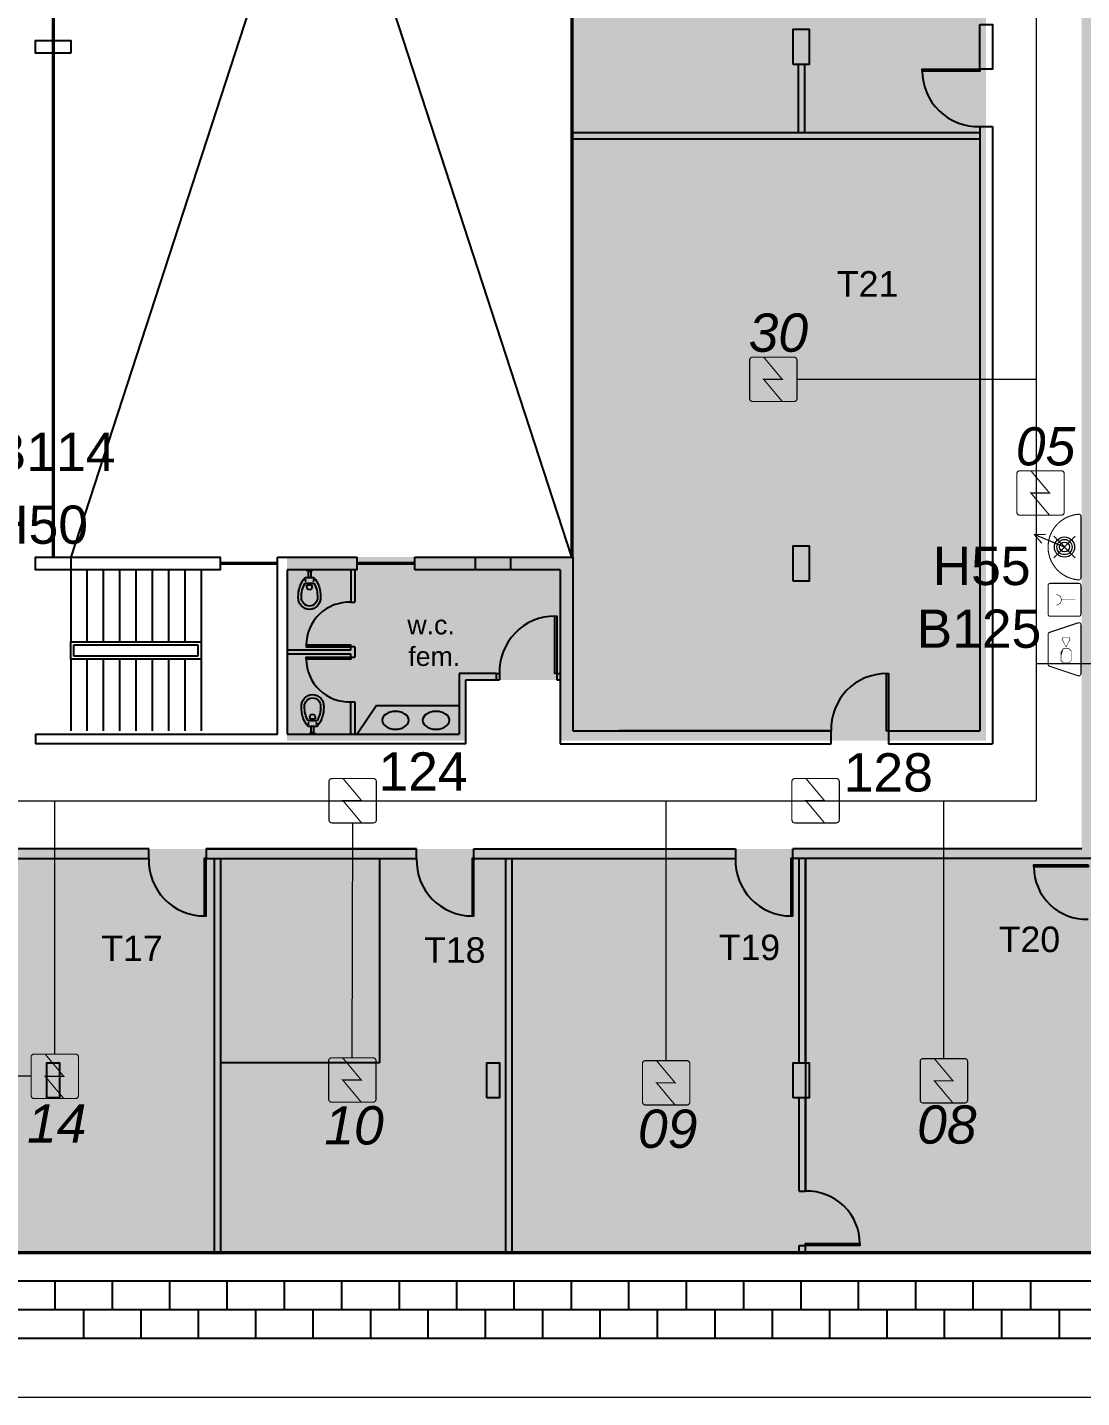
# Model space of a CAD drawing. Header units: metres. Extents: x -331 to 2982, y 362 to 2539.
# Drawn here: x 753.78 to 770.31, y 1250.25 to 1271.73 of the extents above; entities that cross this region are included whole.
import ezdxf
from ezdxf.enums import TextEntityAlignment as Align

# ---------------------------------------------------------------- set-up
doc = ezdxf.new("R2010")
doc.units = ezdxf.units.M
doc.linetypes.add('DOT075', pattern=[0.75, 0, -0.75])
doc.layers.get('0').update_dxf_attribs({"color": 251})
for name, color, linetype in [('72_EGR_BASE_PRIMITIVE', 7, 'Continuous'), ('ALV', 251, 'Continuous'), ('CX', 251, 'Continuous'), ('Det', 251, 'Continuous'), ('DET. FUMAÇA', 1, 'Continuous'), ('Div', 251, 'Continuous'), ('Est', 251, 'Continuous'), ('Mob', 251, 'Continuous'), ('Pis', 251, 'Continuous'), ('SALAS NOVAS', 7, 'Continuous'), ('Texto_Salas', 251, 'Continuous'), ('vid', 251, 'Continuous'), ('vis', 251, 'Continuous')]:
    doc.layers.add(name, color=color, linetype=linetype)
doc.layers.add('_salas', color=251, linetype='Continuous', plot=False)
doc.styles.add('DESTAQUE', font='arial.ttf', dxfattribs={"height": 0.4})
doc.styles.add('X3G_ENTITY_1416A22C', font='arial.ttf', dxfattribs={"height": 0.6})
doc.styles.add('X3G_ENTITY_1416A236', font='arial.ttf', dxfattribs={"height": 0.6})
doc.styles.add('X3G_ENTITY_1416A240', font='arial.ttf', dxfattribs={"height": 0.6})
doc.styles.add('X3G_ENTITY_1416A24A', font='arial.ttf', dxfattribs={"height": 0.6})
doc.styles.add('X3G_ENTITY_1416A268', font='arial.ttf', dxfattribs={"height": 0.6})
doc.styles.add('X3G_ENTITY_1416A272', font='arial.ttf', dxfattribs={"height": 0.6})
doc.styles.add('X3G_ENTITY_1416A312', font='arial.ttf', dxfattribs={"height": 0.6})
doc.styles.add('X3G_ENTITY_1416A33A', font='arial.ttf', dxfattribs={"height": 0.6})
doc.styles.add('X3G_ENTITY_1416B659', font='arial.ttf', dxfattribs={"height": 0.6})
doc.styles.add('X3G_ENTITY_1416B663', font='arial.ttf', dxfattribs={"height": 0.6})
doc.styles.add('X3G_ENTITY_142132DE', font='arial.ttf', dxfattribs={"height": 0.4})
doc.styles.add('X3G_ENTITY_1422971E', font='arial.ttf', dxfattribs={"height": 0.6})
doc.styles.add('X3G_ENTITY_1422979C', font='arial.ttf', dxfattribs={"height": 0.6})

# ---------------------------------------------------------------- blocks, each defined once
blk = doc.blocks.new('Detector de fumaça')
at = {"layer": 'DET. FUMAÇA', "linetype": 'Continuous', "lineweight": 15, "const_width": 0.01870277497772515}
blk.add_lwpolyline([(774.59948291868, 539.8157648447526), (775.2490596285452, 539.8157648447526, -0.414213562373095), (775.2958165659895, 539.7690079073084), (775.2958165659895, 539.1669315525518, -0.414213562373095), (775.2490596285452, 539.1201746151075), (774.59948291868, 539.1201746151075, -0.414213562373095), (774.5527259812357, 539.1669315525518), (774.5527259812357, 539.7690079073084, -0.414213562373095)], format="xyb", close=True, dxfattribs=at)
blk.add_lwpolyline([(774.7729620717275, 539.8157648447526), (775.0644559117889, 539.46796972993), (774.7729620717275, 539.46796972993), (775.0644559117889, 539.1201746151075)], dxfattribs=at)
blk = doc.blocks.new('WEW')
at = {"color": 1, "lineweight": 0, "true_color": 0xe60000}
for p, q in [((1781.244058351585, 994.0054447120629), (1781.439250093025, 994.4815067582979)), ((1781.439250093025, 994.4815067582979), (1781.307645081665, 994.3597140754018)), ((1781.439250093025, 994.4815067582979), (1781.447474959226, 994.302381974424)), ((1781.074639723589, 994.1748633400589), (1781.413476979581, 993.8360260840664)), ((1781.413476979581, 994.1748633400584), (1781.074639723589, 993.8360260840664))]:
    blk.add_line(p, q, dxfattribs=at)
at = {"color": 1, "true_color": 0xe60000, "const_width": 0.01719509600299768}
for points in [[(1779.259071833538, 993.7473526965271), (1780.02339894841, 993.7473526965271, 0.5119182938526288), (1780.056024349183, 993.7926180221241), (1779.907000183824, 994.239690518202, 0.3228228060550418), (1779.874374783051, 994.2632055766169), (1779.408095998897, 994.2632055766169, 0.3228228060552482), (1779.375470598124, 994.239690518202), (1779.226446432765, 993.7926180221241, 0.5119182938524135)], [(1780.193442345628, 994.2632055766169), (1780.640514841706, 994.2632055766169, -0.414213562373095), (1780.674905033712, 994.2288153846109), (1780.674905033712, 993.781742888533, -0.414213562373095), (1780.640514841706, 993.7473526965271), (1780.193442345628, 993.7473526965271, -0.414213562373095), (1780.159052153622, 993.781742888533), (1780.159052153622, 994.2288153846109, -0.414213562373095)], [(1780.763825455262, 993.7475182720175), (1781.724291247904, 993.7475182720175, 0.4353107658729382), (1781.758593597641, 993.7843649063095, 0.9309493362536452), (1780.729523105524, 993.78436490631, 0.4353107658789753)]]:
    blk.add_lwpolyline(points, format="xyb", close=True, dxfattribs=at)
at = {"color": 1, "true_color": 0xe60000, "const_width": 0.008597548001498838}
for points in [[(1779.462692778066, 994.0599573185639), (1779.617256824809, 994.0599573185641), (1779.651647016815, 994.0255671265581), (1779.651647016814, 993.9361816424857), (1779.617256824808, 993.9017914504798), (1779.462692778067, 993.9017914504798), (1779.428302586061, 993.9361816424857), (1779.42830258606, 994.0255671265579)], [(1779.832264668318, 993.9361816424855), (1779.832264668318, 994.0255671265586), (1779.8016962579, 994.0442011264258), (1779.678836761142, 993.9808743845219), (1779.8016962579, 993.917547642618)]]:
    blk.add_lwpolyline(points, close=True, dxfattribs=at)
for points in [[(1780.336029158255, 994.1350885802071), (1780.338049993509, 994.117166943729), (1780.344365115822, 994.0989928898357), (1780.351185446949, 994.0881389409826), (1780.365331318015, 994.0727414786561), (1780.373162042483, 994.0671882955221), (1780.385539694845, 994.0603730144587), (1780.397159497558, 994.0568391706461), (1780.413073587328, 994.0548198313247), (1780.421409544896, 994.0548198313247), (1780.431261128904, 994.0560819184007), (1780.449861303415, 994.0615455393163), (1780.464482803699, 994.0698767141055), (1780.477493721696, 994.0816463422157), (1780.487704267944, 994.0962795844166), (1780.493996586282, 994.1102881051825), (1780.496860415737, 994.1223690846443), (1780.497607045538, 994.1296433123828), (1780.497793702989, 994.135674088325)], [(1780.416978593668, 993.8365099637556), (1780.416978593668, 994.0545811760148)]]:
    blk.add_lwpolyline(points, dxfattribs=at)
at = {"color": 1, "lineweight": 0, "true_color": 0xe60000}
for radius in [0.15786673427384, 0.1190594061215832, 0.0773527752583614]:
    blk.add_circle((1781.244058351585, 994.0054447120626), radius, dxfattribs=at)
blk = doc.blocks.new('VASO')
at = {"layer": 'Mob'}
for p, q in [((302.4113947300152, 172.3536843433588), (302.4113947300152, 172.4936843424353)), ((302.4991825520949, 172.3536843424418), (302.4991825520949, 172.4936843433726)), ((302.3511564595037, 172.4645276176709), (302.3804829001634, 172.4645276176709)), ((302.3511564595037, 172.3828410685631), (302.3804829001754, 172.3828410685631)), ((302.3804829001634, 172.4645276176709), (302.3804829001754, 172.3828410685631)), ((302.5991825520949, 172.4436843433685), (302.4991825520949, 172.4436843433685)), ((302.5991825520949, 172.4036843433685), (302.4991825520949, 172.4036843433685)), ((302.5991825520949, 172.4436843433685), (302.5991825520949, 172.4546559305439)), ((302.5991825520949, 172.4036843433685), (302.5991825520949, 172.4436843433685)), ((302.5991825520949, 172.4036843433685), (302.5991825520949, 172.3927127561931)), ((302.6191825520949, 172.4640037223362), (302.6085303438872, 172.4640037223362)), ((302.6191825520949, 172.3833649644008), (302.6085303438872, 172.3833649644008)), ((302.6191825520949, 172.4236843433685), (302.6191825520949, 172.4640037223362)), ((302.6191825520949, 172.4236843433685), (302.6191825520949, 172.3833649644008))]:
    blk.add_line(p, q, dxfattribs=at)
for centre in [(302.4529002042514, 172.4856264043932), (302.4529002042514, 172.3617422814212)]:
    blk.add_circle(centre, 0.007065127144642247, dxfattribs=at)
for centre, radius, start, end in [((302.177941340428, 172.4199280401532), 0.1787982500381176, 86.68113411807168, 178.7962065859109), ((302.177941340428, 172.4199280401532), 0.1287982500381176, 86.68113411807168, 178.7962065859109), ((302.2050164807387, 172.1343106671569), 0.4644169642584562, 50.69788767013418, 92.0637120104988), ((302.2050164807387, 172.1343106671569), 0.4144169642584562, 60.13245399021499, 92.0637120104988), ((302.177941340428, 172.4274406456612), 0.1787982500381176, 181.2037934140891, 273.3188658819283), ((302.177941340428, 172.4274406456612), 0.1287982500381176, 181.2037934140891, 273.3188658819283), ((302.2050164807387, 172.7130580186575), 0.4644169642584562, 267.9362879895012, 309.3021123298757), ((302.2050164807387, 172.7130580186575), 0.4144169642584562, 267.9362879895012, 299.8675460083891), ((302.3486691906126, 172.4216362835805), 0.04296339193529102, 86.68113411807168, 178.7962065859109), ((302.3486691906126, 172.4257324026534), 0.04296339193529102, 181.2037934140891, 273.3188658819283), ((302.6085303438872, 172.4546559305439), 0.009347791792265525, 90, 180), ((302.6085303438872, 172.3927127561931), 0.009347791792265525, 180, 270)]:
    blk.add_arc(centre, radius, start, end, dxfattribs=at)

msp = doc.modelspace()

# ---------------------------------------------------------------- hatches: boundary and pattern name
at = {"layer": '_salas', "transparency": 33554559}
h = msp.add_hatch(color=256, dxfattribs=at)
h.dxf.hatch_style = 1
h.paths.add_polyline_path([(752.4790032716005, 1293.146084747842), (754.4540032716004, 1293.146084747842), (754.4540032716004, 1293.346084747842), (744.4290032716008, 1293.346084747842), (744.4290032716008, 1293.146084747842), (746.0590032716004, 1293.146084747842), (746.0590032716004, 1293.046084747843), (746.0590032716004, 1252.511084747842), (773.0090032716007, 1252.511084747842), (773.0090032716007, 1250.721084747842), (773.2090032716005, 1250.721084747842), (773.2090032716005, 1266.521084747842), (773.0090032716007, 1266.521084747842), (773.0090032716007, 1263.421084747843), (770.5090032716007, 1263.421084747843), (770.5090032716007, 1287.521084747842), (773.009003271749, 1287.521084747842), (773.009003271749, 1287.721084747842), (771.9090032716003, 1287.721084747842), (770.3090032716004, 1287.721084747842), (770.3090032716004, 1260.546084747843), (770.3090032716004, 1258.846084747842), (748.9540032716004, 1258.846084747842), (748.9540032716004, 1260.496084747842), (752.4790032716005, 1260.496084747842)])
h = msp.add_hatch(color=256, dxfattribs=at)
h.dxf.hatch_style = 1
h.paths.add_polyline_path([(762.3090032716004, 1263.421084747843), (757.8490032716004, 1263.421084747843), (757.8490032716004, 1260.546084747843), (760.6490032716006, 1260.546084747843), (760.6490032716006, 1261.496084747842), (762.1290032716006, 1261.496084747842), (762.1290032716006, 1260.546084747843), (768.8090032716004, 1260.546084747843), (768.8090032716004, 1287.721084747842), (762.3090032716004, 1287.721084747842)])

# ---------------------------------------------------------------- linework, layer by layer
at = {"layer": '72_EGR_BASE_PRIMITIVE', "color": 251, "true_color": 0x5f5f5f}
msp.add_polyline3d([(768.9089965820312, 1270.171142578125, 0), (768.9089965820312, 1260.49609375, 5.924258789478816e-16)], dxfattribs=at)
at = {"layer": 'ALV', "color": 251}
for p, q in [((768.7090032717351, 1270.171084747706), (768.909003271735, 1270.171084747706)), ((754.1790032717354, 1263.421084747706), (756.7990032717353, 1263.421084747706)), ((757.6990032717349, 1260.646084747706), (757.6990032717349, 1263.421084747706)), ((757.6990032717349, 1263.421084747706), (758.9490032717349, 1263.421084747706)), ((758.9490032717349, 1263.221084747706), (758.9490032717349, 1263.421084747706)), ((759.849003271735, 1263.221084747706), (759.849003271735, 1263.421084747706)), ((759.849003271735, 1263.421084747706), (762.329003271735, 1263.421084747706)), ((762.329003271735, 1263.421084747706), (762.329003271735, 1260.696084747706)), ((757.849003271735, 1263.221084747706), (757.849003271735, 1260.646084747706)), ((758.9490032717349, 1263.221084747706), (757.849003271735, 1263.221084747706)), ((762.1290032717352, 1263.221084747706), (759.849003271735, 1263.221084747706)), ((762.1290032717352, 1263.221084747706), (762.1290032717352, 1260.496084747706)), ((761.1290032717352, 1261.596084747706), (760.5490032717353, 1261.596084747706)), ((760.5490032717353, 1261.596084747706), (760.5490032717353, 1260.646084747706)), ((760.6490032717352, 1260.496084747706), (760.6490032717352, 1261.496084747706)), ((760.6490032717352, 1261.496084747706), (761.1290032717352, 1261.496084747706)), ((761.1290032717352, 1261.596084747706), (761.1290032717352, 1261.496084747706)), ((761.1290032717352, 1261.596084747706), (761.1290032717352, 1261.496084747706)), ((753.9040032717348, 1260.646084747706), (753.9040032717348, 1260.496084747706)), ((753.9040032717348, 1260.646084747706), (757.6990032717349, 1260.646084747706)), ((757.849003271735, 1260.646084747706), (760.5490032717353, 1260.646084747706)), ((762.329003271735, 1260.696084747706), (766.3790032717352, 1260.696084747706)), ((766.3790032717352, 1260.696084747706), (763.0506997538332, 1260.696084747706)), ((766.3790032717352, 1260.496084747706), (766.3790032717352, 1260.696084747706)), ((767.2790032717348, 1260.696084747706), (768.7090032717351, 1260.696084747706)), ((767.2790032717348, 1260.696084747706), (767.2790032717348, 1260.496084747706)), ((760.6490032717352, 1260.496084747706), (753.9040032717348, 1260.496084747706)), ((762.1290032717352, 1260.496084747706), (766.3790032717352, 1260.496084747706)), ((767.2790032717348, 1260.496084747706), (768.909003271735, 1260.496084747706)), ((756.579003271735, 1258.846084747706), (759.8790032717352, 1258.846084747706)), ((760.7790032717348, 1258.696084747706), (760.7790032717348, 1258.846084747706)), ((760.7790032717348, 1258.846084747706), (764.8790032717352, 1258.846084747706)), ((760.7790032717348, 1258.696084747706), (764.8790032717352, 1258.696084747706)), ((764.8790032717352, 1258.846084747706), (764.8790032717352, 1258.696084747706)), ((770.309003271735, 1258.846084747706), (765.7790032717348, 1258.846084747706)), ((765.7790032717348, 1258.696084747706), (765.7790032717348, 1258.846084747706)), ((770.5090032717353, 1258.696084747706), (765.7790032717348, 1258.696084747706))]:
    msp.add_line(p, q, dxfattribs=at)
for points in [[(768.7090032717351, 1271.771084747706), (768.909003271735, 1271.771084747706), (768.909003271735, 1271.071084747706), (768.7090032717351, 1271.071084747706)], [(753.9040032717348, 1263.421084747706), (756.7990032717353, 1263.421084747706), (756.7990032717353, 1263.221084747706), (753.9040032717348, 1263.221084747706)], [(755.6790032717354, 1258.846084747706), (750.4040032717348, 1258.846084747706), (750.4040032717348, 1258.696084747706), (753.704003271735, 1258.696084747706), (755.6790032717354, 1258.696084747704)], [(759.8790032717352, 1258.846084747706), (756.579003271735, 1258.846084747706), (756.579003271735, 1258.696084747706), (759.8790032717352, 1258.696084747703)]]:
    msp.add_lwpolyline(points, close=True, dxfattribs=at)
for points in [[(768.7090032717351, 1270.171084747706), (768.7090032717351, 1266.121084747706)], [(768.7090032717351, 1269.971084747706), (768.7090032717351, 1260.696084747706)]]:
    msp.add_lwpolyline(points, dxfattribs=at)
at = {"layer": 'CX', "ltscale": 8}
for points in [[(768.7090032717351, 1271.071084747706), (768.7090032717351, 1271.041084747706), (767.8090032717352, 1271.041084747706), (767.8090032717352, 1271.071084747706)], [(762.079003271735, 1261.596084747708), (762.049003271735, 1261.596084747708), (762.049003271735, 1262.496084747708), (762.079003271735, 1262.496084747708)], [(758.849003271735, 1262.013584747706), (758.849003271735, 1262.043584747706), (758.149003271735, 1262.043584747706), (758.149003271735, 1262.013584747706)], [(758.8490032717355, 1261.853584747706), (758.8490032717355, 1261.823584747706), (758.1490032717354, 1261.823584747706), (758.1490032717354, 1261.853584747706)], [(767.2790032717348, 1260.696084747706), (767.2490032717349, 1260.696084747706), (767.2490032717349, 1261.596084747706), (767.2790032717348, 1261.596084747706)], [(756.579003271735, 1258.696084747706), (756.549003271735, 1258.696084747706), (756.549003271735, 1257.796084747706), (756.579003271735, 1257.796084747706)], [(760.7790032717348, 1258.696084747706), (760.7490032717349, 1258.696084747706), (760.7490032717349, 1257.796084747706), (760.7790032717348, 1257.796084747706)], [(765.7790032717348, 1258.696084747706), (765.7490032717349, 1258.696084747706), (765.7490032717349, 1257.796084747706), (765.7790032717348, 1257.796084747706)]]:
    msp.add_lwpolyline(points, close=True, dxfattribs=at)
at = {"layer": 'CX', "color": 251}
for points in [[(770.409003271735, 1258.596084747706), (770.409003271735, 1258.566084747706), (769.559003271735, 1258.566084747706), (769.559003271735, 1258.596084747706)], [(765.9790032717356, 1252.631084747706), (765.9790032717356, 1252.661084747706), (766.8290032717355, 1252.661084747706), (766.8290032717355, 1252.631084747706)]]:
    msp.add_lwpolyline(points, close=True, dxfattribs=at)
at = {"layer": 'CX', "color": 251, "ltscale": 8, "true_color": 0x606060}
for centre, radius, start, end in [((768.6795032717353, 1271.041084747706), 0.8705000000001633, 179.999999999985, 271.9420438621491), ((758.8196461288778, 1262.043584747706), 0.6706428571428518, 87.49109675463407, 180), ((762.0490032717352, 1261.625584747708), 0.8705000000001633, 90.00000000000747, 181.9420438621496), ((758.8196461288783, 1261.823584747706), 0.6706428571428518, 180, 272.5089032453659), ((767.249003271735, 1260.725584747706), 0.8705000000001633, 90.00000000000747, 181.9420438621496), ((756.5490032717352, 1258.666584747706), 0.8705000000001633, 178.0579561378504, 269.9999999999926), ((760.749003271735, 1258.666584747706), 0.8705000000001633, 178.0579561378504, 269.9999999999926), ((765.749003271735, 1258.666584747706), 0.8705000000001633, 178.0579561378504, 269.9999999999926)]:
    msp.add_arc(centre, radius, start, end, dxfattribs=at)
at = {"layer": 'CX', "color": 251}
for centre, start, end in [((770.3795326834997, 1258.566084747706), 180, 272.0583096086049), ((766.0084738599708, 1252.661084747706), 0, 92.0583096086208)]:
    msp.add_arc(centre, 0.8205294117647668, start, end, dxfattribs=at)
at = {"layer": 'Det', "color": 251}
for p, q in [((754.454003271735, 1287.521084747706), (762.309003271735, 1263.421084747706)), ((762.309003271735, 1287.521084747706), (754.454003271735, 1263.421084747706)), ((773.0090032717353, 1252.071084747706), (745.6290032717352, 1252.071084747706)), ((754.2090032717351, 1251.621084747706), (754.2090032717351, 1252.071084747706)), ((755.1090032717352, 1251.621084747706), (755.1090032717352, 1252.071084747706)), ((756.0090032717353, 1251.621084747706), (756.0090032717353, 1252.071084747706)), ((756.909003271735, 1251.621084747706), (756.909003271735, 1252.071084747706)), ((757.3590032717352, 1252.071084747706), (757.3590032717352, 1252.071084747706)), ((757.809003271735, 1251.621084747706), (757.809003271735, 1252.071084747706)), ((758.2590032717353, 1252.071084747706), (758.2590032717353, 1252.071084747706)), ((758.7090032717351, 1251.621084747706), (758.7090032717351, 1252.071084747706)), ((759.159003271735, 1252.071084747706), (759.159003271735, 1252.071084747706)), ((759.6090032717352, 1251.621084747706), (759.6090032717352, 1252.071084747706)), ((760.059003271735, 1252.071084747706), (760.059003271735, 1252.071084747706)), ((760.5090032717353, 1251.621084747706), (760.5090032717353, 1252.071084747706)), ((760.9590032717351, 1252.071084747706), (760.9590032717351, 1252.071084747706)), ((761.409003271735, 1251.621084747706), (761.409003271735, 1252.071084747706)), ((761.8590032717352, 1252.071084747706), (761.8590032717352, 1252.071084747706)), ((762.309003271735, 1251.621084747706), (762.309003271735, 1252.071084747706)), ((762.7590032717353, 1252.071084747706), (762.7590032717353, 1252.071084747706)), ((763.2090032717351, 1251.621084747706), (763.2090032717351, 1252.071084747706)), ((763.659003271735, 1252.071084747706), (763.659003271735, 1252.071084747706)), ((764.1090032717352, 1251.621084747706), (764.1090032717352, 1252.071084747706)), ((764.559003271735, 1252.071084747706), (764.559003271735, 1252.071084747706)), ((765.0090032717353, 1251.621084747706), (765.0090032717353, 1252.071084747706)), ((765.4590032717351, 1252.071084747706), (765.4590032717351, 1252.071084747706)), ((765.909003271735, 1251.621084747706), (765.909003271735, 1252.071084747706)), ((766.3590032717352, 1252.071084747706), (766.3590032717352, 1252.071084747706)), ((766.809003271735, 1251.621084747706), (766.809003271735, 1252.071084747706)), ((767.2590032717353, 1252.071084747706), (767.2590032717353, 1252.071084747706)), ((767.7090032717351, 1251.621084747706), (767.7090032717351, 1252.071084747706)), ((768.159003271735, 1252.071084747706), (768.159003271735, 1252.071084747706)), ((768.6090032717352, 1251.621084747706), (768.6090032717352, 1252.071084747706)), ((769.059003271735, 1252.071084747706), (769.059003271735, 1252.071084747706)), ((769.5090032717353, 1251.621084747706), (769.5090032717353, 1252.071084747706)), ((773.0090032717353, 1251.621084747706), (745.6290032717352, 1251.621084747706)), ((754.659003271735, 1251.171084747706), (754.659003271735, 1251.621084747706)), ((755.559003271735, 1251.171084747706), (755.559003271735, 1251.621084747706)), ((756.4590032717351, 1251.171084747706), (756.4590032717351, 1251.621084747706)), ((757.3590032717352, 1251.171084747706), (757.3590032717352, 1251.621084747706)), ((758.2590032717353, 1251.171084747706), (758.2590032717353, 1251.621084747706)), ((759.159003271735, 1251.171084747706), (759.159003271735, 1251.621084747706)), ((760.059003271735, 1251.171084747706), (760.059003271735, 1251.621084747706)), ((760.9590032717351, 1251.171084747706), (760.9590032717351, 1251.621084747706)), ((761.8590032717352, 1251.171084747706), (761.8590032717352, 1251.621084747706)), ((762.7590032717353, 1251.171084747706), (762.7590032717353, 1251.621084747706)), ((763.659003271735, 1251.171084747706), (763.659003271735, 1251.621084747706)), ((764.559003271735, 1251.171084747706), (764.559003271735, 1251.621084747706)), ((765.4590032717351, 1251.171084747706), (765.4590032717351, 1251.621084747706)), ((766.3590032717352, 1251.171084747706), (766.3590032717352, 1251.621084747706)), ((767.2590032717353, 1251.171084747706), (767.2590032717353, 1251.621084747706)), ((768.159003271735, 1251.171084747706), (768.159003271735, 1251.621084747706)), ((769.059003271735, 1251.171084747706), (769.059003271735, 1251.621084747706)), ((769.9590032717351, 1251.171084747706), (769.9590032717351, 1251.621084747706)), ((773.0090032717353, 1251.171084747706), (745.1790032717354, 1251.171084747706)), ((754.2090032717351, 1251.171084747706), (754.2090032717351, 1251.171084747706))]:
    msp.add_line(p, q, dxfattribs=at)
at = {"layer": 'Div', "color": 150, "linetype": 'Continuous', "lineweight": 0}
for p, q in [((769.594911680736, 1284.363687676198), (769.5949116807358, 1259.602856129571)), ((765.8445535097442, 1266.208382715343), (769.5949116807358, 1266.208382715343)), ((771.3782707058408, 1261.747790247258), (769.594911680736, 1261.747790247258)), ((752.5436954048444, 1259.602856129572), (769.5949116807358, 1259.602856129572)), ((754.2051320173678, 1255.630377735696), (754.2051320173675, 1259.602856129571)), ((763.7923633002292, 1255.529077607502), (763.7923633002292, 1259.602856129572)), ((768.1489115717004, 1255.560748546471), (768.1489115717004, 1259.602856129572)), ((758.8710484945104, 1255.572959876131), (758.8766107763649, 1259.255061014749)), ((753.8335867249907, 1255.282582620874), (748.8879310695254, 1255.282582620874))]:
    msp.add_line(p, q, dxfattribs=at)
at = {"layer": 'Div', "lineweight": 0, "ltscale": 0.8}
for p, q in [((765.862770298515, 1271.146084747706), (765.862770298515, 1270.071084747706)), ((765.9627702985154, 1271.146084747706), (765.9627702985154, 1270.071084747706)), ((768.7090032717351, 1270.071084747706), (762.329003271735, 1270.071084747706)), ((768.7090032717351, 1269.971084747706), (762.329003271735, 1269.971084747706)), ((758.8490032717355, 1261.963584747706), (758.849003271735, 1262.013584747706)), ((758.8490032717355, 1261.853584747706), (758.8490032717355, 1261.903584747706)), ((758.909003271735, 1262.013584747706), (758.909003271735, 1261.853584747706)), ((761.1290032717352, 1261.596084747706), (761.1790032717354, 1261.596084747706)), ((761.1290032717352, 1261.496084747706), (761.1790032717354, 1261.496084747706)), ((762.079003271735, 1261.596084747706), (762.1290032717352, 1261.596084747706)), ((762.079003271735, 1261.496084747706), (762.1290032717352, 1261.496084747706))]:
    msp.add_line(p, q, dxfattribs=at)
at = {"layer": 'Div', "color": 251, "ltscale": 0.8}
for p, q in [((765.862770298515, 1271.146084747706), (765.862770298515, 1270.071084747706)), ((765.9627702985154, 1271.146084747706), (765.9627702985154, 1270.071084747706)), ((768.7090032717351, 1270.071084747706), (762.329003271735, 1270.071084747706)), ((768.7090032717351, 1269.971084747706), (762.329003271735, 1269.971084747706)), ((758.8490032717355, 1261.963584747706), (758.849003271735, 1262.013584747706)), ((758.8490032717355, 1261.853584747706), (758.8490032717355, 1261.903584747706)), ((758.909003271735, 1262.013584747706), (758.909003271735, 1261.853584747706)), ((761.1290032717352, 1261.596084747706), (761.1790032717354, 1261.596084747706)), ((761.1290032717352, 1261.496084747706), (761.1790032717354, 1261.496084747706)), ((762.079003271735, 1261.596084747706), (762.1290032717352, 1261.596084747706)), ((762.079003271735, 1261.496084747706), (762.1290032717352, 1261.496084747706))]:
    msp.add_line(p, q, dxfattribs=at)
at = {"layer": 'Div', "lineweight": 0}
for p, q in [((758.849003271735, 1263.221084747706), (758.849003271735, 1262.713584747706)), ((758.909003271735, 1263.221084747706), (758.909003271735, 1262.713584747706)), ((758.849003271735, 1262.713584747706), (758.909003271735, 1262.713584747706)), ((758.8490032717355, 1261.963584747706), (757.849003271735, 1261.963584747706)), ((757.849003271735, 1261.903584747706), (758.8490032717355, 1261.903584747706)), ((758.909003271735, 1262.013584747706), (758.849003271735, 1262.013584747706)), ((758.909003271735, 1261.983584747706), (758.909003271735, 1261.883584747706)), ((758.8490032717355, 1261.853584747706), (758.909003271735, 1261.853584747706)), ((761.1790032717354, 1261.596084747706), (761.1790032717354, 1261.496084747706)), ((762.079003271735, 1261.596084747706), (762.079003271735, 1261.496084747706)), ((758.849003271735, 1260.646084747706), (758.849003271735, 1261.153584747706)), ((758.849003271735, 1261.153584747706), (758.909003271735, 1261.153584747706)), ((758.909003271735, 1261.153584747706), (758.909003271735, 1260.646084747706)), ((756.7090032717351, 1252.531084747706), (756.7090032717351, 1258.696084747706)), ((756.809003271735, 1252.531084747706), (756.809003271735, 1258.696084747706)), ((756.809003271735, 1252.531084747706), (756.809003271735, 1258.696084747706)), ((759.2990032717353, 1258.696084747703), (759.2990032717353, 1255.496084747706)), ((761.2790032717348, 1252.531084747706), (761.2790032717348, 1258.696084747706)), ((761.3790032717352, 1252.531084747706), (761.3790032717352, 1258.696084747706)), ((765.8790032717352, 1255.496084747706), (765.8790032717352, 1258.696084747706)), ((765.9790032717351, 1258.696084747706), (765.9790032717351, 1253.481084747706)), ((765.9790032717351, 1255.496084747706), (765.9790032717351, 1258.696084747706)), ((759.2990032717353, 1255.496084747706), (756.809003271735, 1255.496084747706)), ((765.8790032717352, 1253.481084747706), (765.8790032717352, 1254.946084747706)), ((765.9790032717356, 1253.481084747706), (765.9790032717356, 1254.946084747706)), ((765.8790032717352, 1253.481084747706), (765.9790032717356, 1253.481084747706)), ((765.8790032717352, 1252.631084747706), (765.9790032717356, 1252.631084747706)), ((765.8790032717352, 1252.531084747706), (765.8790032717352, 1252.631084747706)), ((765.9790032717356, 1252.531084747706), (765.9790032717356, 1252.631084747706))]:
    msp.add_line(p, q, dxfattribs=at)
at = {"layer": 'Div', "color": 251}
for p, q in [((758.849003271735, 1263.221084747706), (758.849003271735, 1262.713584747706)), ((758.909003271735, 1263.221084747706), (758.909003271735, 1262.713584747706)), ((758.849003271735, 1262.713584747706), (758.909003271735, 1262.713584747706)), ((758.8490032717355, 1261.963584747706), (757.849003271735, 1261.963584747706)), ((757.849003271735, 1261.903584747706), (758.8490032717355, 1261.903584747706)), ((758.909003271735, 1262.013584747706), (758.849003271735, 1262.013584747706)), ((758.909003271735, 1261.983584747706), (758.909003271735, 1261.883584747706)), ((758.8490032717355, 1261.853584747706), (758.909003271735, 1261.853584747706)), ((761.1790032717354, 1261.596084747706), (761.1790032717354, 1261.496084747706)), ((762.079003271735, 1261.596084747706), (762.079003271735, 1261.496084747706)), ((758.849003271735, 1260.646084747706), (758.849003271735, 1261.153584747706)), ((758.849003271735, 1261.153584747706), (758.909003271735, 1261.153584747706)), ((758.909003271735, 1261.153584747706), (758.909003271735, 1260.646084747706)), ((756.7090032717351, 1252.531084747706), (756.7090032717351, 1258.696084747706)), ((756.809003271735, 1252.531084747706), (756.809003271735, 1258.696084747706)), ((756.809003271735, 1252.531084747706), (756.809003271735, 1258.696084747706)), ((759.2990032717353, 1258.696084747703), (759.2990032717353, 1255.496084747706)), ((761.2790032717348, 1252.531084747706), (761.2790032717348, 1258.696084747706)), ((761.3790032717352, 1252.531084747706), (761.3790032717352, 1258.696084747706)), ((765.8790032717352, 1255.496084747706), (765.8790032717352, 1258.696084747706)), ((765.9790032717351, 1258.696084747706), (765.9790032717351, 1253.481084747706)), ((765.9790032717351, 1255.496084747706), (765.9790032717351, 1258.696084747706)), ((759.2990032717353, 1255.496084747706), (756.809003271735, 1255.496084747706)), ((765.8790032717352, 1253.481084747706), (765.8790032717352, 1254.946084747706)), ((765.9790032717356, 1253.481084747706), (765.9790032717356, 1254.946084747706)), ((765.8790032717352, 1253.481084747706), (765.9790032717356, 1253.481084747706)), ((765.8790032717352, 1252.631084747706), (765.9790032717356, 1252.631084747706)), ((765.8790032717352, 1252.531084747706), (765.8790032717352, 1252.631084747706)), ((765.9790032717356, 1252.531084747706), (765.9790032717356, 1252.631084747706))]:
    msp.add_line(p, q, dxfattribs=at)
at = {"layer": 'Div', "color": 230, "linetype": 'Continuous', "lineweight": 0}
msp.add_line((784.1678876442072, 1250.24643388243), (744.0903930664062, 1250.246459961736), dxfattribs=at)
at = {"layer": 'Est', "color": 251}
for points in [[(765.784003271735, 1271.146084747706), (765.784003271735, 1271.696084747706), (766.034003271735, 1271.696084747706), (766.034003271735, 1271.146084747706)], [(754.454003271735, 1271.321084747706), (753.9040032717348, 1271.321084747706), (753.9040032717348, 1271.521084747706), (754.454003271735, 1271.521084747706)], [(765.784003271735, 1263.046084747706), (765.784003271735, 1263.596084747706), (766.034003271735, 1263.596084747706), (766.034003271735, 1263.046084747706)], [(754.454003271735, 1263.221084747706), (753.9040032717348, 1263.221084747706), (753.9040032717348, 1263.421084747706), (754.454003271735, 1263.421084747706)], [(761.3540032717351, 1263.221084747706), (760.8040032717354, 1263.221084747706), (760.8040032717354, 1263.421084747706), (761.3540032717351, 1263.421084747706)], [(754.079003271735, 1254.946084747706), (754.079003271735, 1255.496084747706), (754.2790032717348, 1255.496084747706), (754.2790032717348, 1254.946084747706)], [(760.9790032717351, 1254.946084747706), (760.9790032717351, 1255.496084747706), (761.1790032717354, 1255.496084747706), (761.1790032717354, 1254.946084747706)], [(765.784003271735, 1254.946084747706), (765.784003271735, 1255.496084747706), (766.034003271735, 1255.496084747706), (766.034003271735, 1254.946084747706)]]:
    msp.add_lwpolyline(points, close=True, dxfattribs=at)
at = {"layer": 'Mob', "color": 251}
for q in [(758.9490032717349, 1260.646084747706), (760.5490032717353, 1261.096084747706)]:
    msp.add_line((759.2490032717351, 1261.096084747706), q, dxfattribs=at)
at = {"layer": 'Mob', "color": 251, "extrusion": (0, 0, -1)}
for centre in [(759.5477965474829, 1260.863087622174), (760.1836142423813, 1260.863087622174)]:
    msp.add_ellipse(centre, major_axis=(-0.2100000000000008, 7.23857510014541e-15), ratio=0.6666666666667344, dxfattribs=at)
at = {"layer": 'Pis', "color": 251}
for p, q in [((754.454003271735, 1263.221084747706), (754.454003271735, 1262.096084747706)), ((754.7096282717348, 1263.221084747706), (754.7096282717348, 1262.096084747706)), ((754.965253271735, 1263.221084747706), (754.965253271735, 1262.096084747706)), ((755.2208782717353, 1263.221084747706), (755.2208782717353, 1262.096084747706)), ((755.476503271735, 1263.221084747706), (755.476503271735, 1262.096084747706)), ((755.7321282717348, 1263.221084747706), (755.7321282717348, 1262.096084747706)), ((755.9877532717351, 1263.221084747706), (755.9877532717351, 1262.096084747706)), ((756.2433782717353, 1263.221084747706), (756.2433782717353, 1262.096084747706)), ((756.4990032717351, 1263.221084747706), (756.4990032717351, 1262.096084747706)), ((754.454003271735, 1261.821084747706), (754.454003271735, 1260.696084747706)), ((754.7096282717348, 1261.821084747706), (754.7096282717348, 1260.696084747706)), ((754.965253271735, 1261.821084747706), (754.965253271735, 1260.696084747706)), ((755.2208782717353, 1261.821084747706), (755.2208782717353, 1260.696084747706)), ((755.476503271735, 1261.821084747706), (755.476503271735, 1260.696084747706)), ((755.7321282717348, 1261.821084747706), (755.7321282717348, 1260.696084747706)), ((755.9877532717351, 1261.821084747706), (755.9877532717351, 1260.696084747706)), ((756.2433782717353, 1261.821084747706), (756.2433782717353, 1260.696084747706)), ((756.4990032717351, 1261.821084747706), (756.4990032717351, 1260.696084747706))]:
    msp.add_line(p, q, dxfattribs=at)
at = {"layer": 'vid', "color": 251}
for p, q in [((754.1690032717352, 1287.521084747706), (754.1690032717352, 1263.421084747706)), ((754.1890032717351, 1287.521084747706), (754.1890032717351, 1263.421084747706)), ((757.6990032717349, 1263.331084747706), (756.7990032717353, 1263.331084747706)), ((757.6990032717349, 1263.311084747706), (756.7990032717353, 1263.311084747706)), ((759.849003271735, 1263.331084747706), (758.9490032717349, 1263.331084747706)), ((759.849003271735, 1263.311084747706), (758.9490032717349, 1263.311084747706)), ((746.059003271735, 1252.511084747706), (773.0090032717353, 1252.511084747706)), ((746.079003271735, 1252.531084747706), (773.0090032717353, 1252.531084747706))]:
    msp.add_line(p, q, dxfattribs=at)
for points in [[(762.309003271735, 1263.421084747706), (762.309003271735, 1287.521084747706)], [(762.329003271735, 1263.421084747706), (762.329003271735, 1287.521084747706)]]:
    msp.add_lwpolyline(points, dxfattribs=at)
at = {"layer": 'vis', "color": 251}
for p, q in [((754.454003271735, 1262.096084747706), (756.4990032717351, 1262.096084747706)), ((754.454003271735, 1261.821084747706), (754.454003271735, 1262.096084747706)), ((756.4990032717351, 1262.096084747706), (756.4990032717351, 1261.821084747706)), ((754.5040032717352, 1262.046084747706), (756.4490032717349, 1262.046084747706)), ((754.5040032717352, 1261.871084747706), (754.5040032717352, 1262.046084747706)), ((756.4490032717349, 1261.871084747706), (754.5040032717352, 1261.871084747706)), ((756.4490032717349, 1262.046084747706), (756.4490032717349, 1261.871084747706)), ((756.4990032717351, 1261.821084747706), (754.454003271735, 1261.821084747706))]:
    msp.add_line(p, q, dxfattribs=at)

# ---------------------------------------------------------------- block references
at = {"lineweight": 0, "rotation": 89.99999999999999}
msp.add_blockref('WEW', (1764.044964361106, -517.664952913643), dxfattribs=at)
at = {"layer": 'DET. FUMAÇA', "linetype": 'Continuous', "lineweight": 0}
for p in [(-9.451263056245352, 726.740412985413), (-5.260744031554623, 724.9586956103457), (-16.04766049724776, 720.1348863996417), (-8.788299769004425, 720.1348863996417), (-20.71913925624494, 715.8146128909437), (-16.05322277910216, 715.7571950313785), (-11.13190797338348, 715.7133127627493), (-6.775359701912294, 715.7449837017183)]:
    msp.add_blockref('Detector de fumaça', p, dxfattribs=at)
at = {"layer": 'Mob', "color": 251, "xscale": -1}
for p, rotation in [((585.7752201822032, 960.602976672062), 270), ((930.6708040663416, 1563.265267299801), 89.99999999999999)]:
    msp.add_blockref('VASO', p, dxfattribs=dict(at, rotation=rotation))

# ---------------------------------------------------------------- texts
at = {"layer": 'Div', "color": 5, "linetype": 'Continuous', "lineweight": 0, "true_color": 0x0000ff, "char_height": 0.6, "attachment_point": 1}
for s, insert, style in [('{\\fArial|b0|i1|c0|p34;30}', (765.0860326976882, 1267.240580596421), 'X3G_ENTITY_1416A33A'), ('{\\fArial|b0|i1|c0|p34;05}', (769.2765517223789, 1265.458863221354), 'X3G_ENTITY_1416A312'), ('124', (759.2804069192479, 1260.361184731163), 'X3G_ENTITY_1416A268'), ('128', (766.5773041346216, 1260.347028525842), 'X3G_ENTITY_1416A272'), ('{\\fArial|b0|i1|c0|p34;14}', (753.7698995875706, 1254.844544373571), 'X3G_ENTITY_1416A24A'), ('{\\fArial|b0|i1|c0|p34;10}', (758.4318254686938, 1254.814139100248), 'X3G_ENTITY_1416A240'), ('{\\fArial|b0|i1|c0|p34;08}', (767.7284333799953, 1254.827082875305), 'X3G_ENTITY_1416A22C'), ('{\\fArial|b0|i1|c0|p34;09}', (763.3505564516099, 1254.760834654032), 'X3G_ENTITY_1416A236')]:
    msp.add_mtext_dynamic_manual_height_columns(s, width=13.3188035564217, gutter_width=2.5, heights=[0], dxfattribs=dict(at, insert=insert, style=style))
at = {"layer": 'Div', "color": 6, "linetype": 'Continuous', "lineweight": 0, "true_color": 0xff00ff, "char_height": 0.6, "attachment_point": 1}
for s, insert, style in [('B114', (753.2002773803167, 1265.369981694089), 'X3G_ENTITY_1416B659'), ('B125', (767.7183873984018, 1262.599933259937), 'X3G_ENTITY_1416B663')]:
    msp.add_mtext_dynamic_manual_height_columns(s, width=13.3188035564217, gutter_width=2.5, heights=[0], dxfattribs=dict(at, insert=insert, style=style))
at = {"layer": 'Div', "color": 96, "linetype": 'Continuous', "lineweight": 0, "true_color": 0x008000, "char_height": 0.6, "width": 13.3188035564217, "attachment_point": 1}
for s, insert, style in [('H50', (753.1885420609849, 1264.230324341782), 'X3G_ENTITY_1422971E'), ('H55', (767.9706912331968, 1263.583186272859), 'X3G_ENTITY_1422979C')]:
    msp.add_mtext(s, dxfattribs=dict(at, insert=insert, style=style))
at = {"layer": 'SALAS NOVAS', "color": 251}
for s, style, p in [('T21', 'DESTAQUE', (766.4701133016342, 1267.504365966547)), ('T20', 'DESTAQUE', (769.008204814297, 1257.230420523433)), ('T17', 'X3G_ENTITY_142132DE', (754.9336813369514, 1257.089205960654)), ('T18', 'DESTAQUE', (759.9958323644084, 1257.062379050245)), ('T19', 'DESTAQUE', (764.6169329825083, 1257.104379223429))]:
    msp.add_text(s, height=0.4, dxfattribs=dict(at, style=style)).set_placement(p)
at = {"layer": 'Texto_Salas', "color": 251, "linetype": 'DOT075', "style": 'DESTAQUE'}
for s, p in [('w.c.', (760.1060988103336, 1262.21018109665)), ('fem.', (760.1556155524222, 1261.715635009287))]:
    msp.add_text(s, height=0.3, dxfattribs=at).set_placement(p, align=Align.CENTER)

doc.saveas('drawing.dxf')
